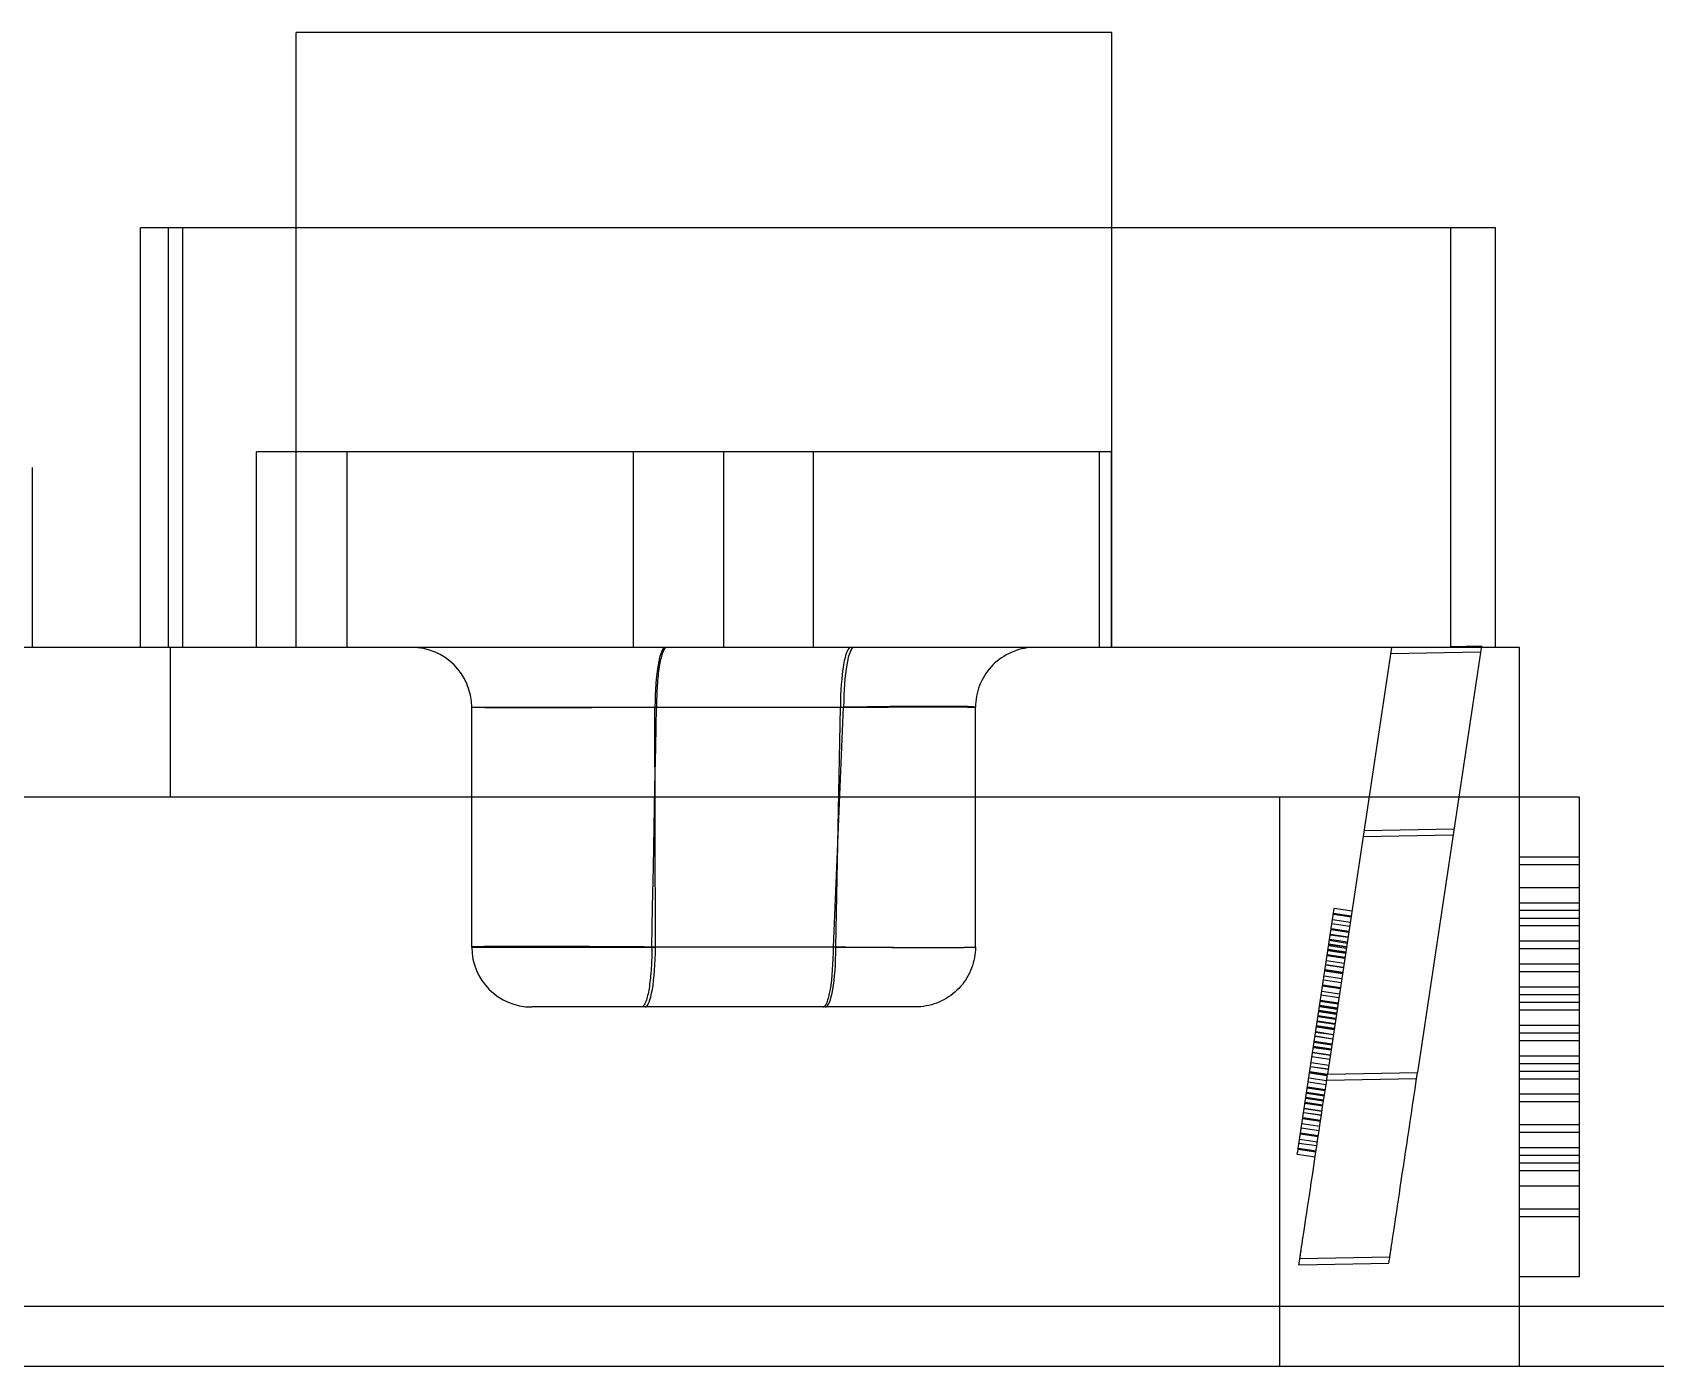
# Model space of a CAD drawing. Extents: x 0 to 203, y 0 to 348.
# Drawn here: x 44.81 to 71.79, y 76.78 to 98.97 of the extents above; entities that cross this region are included whole.
import ezdxf

# ---------------------------------------------------------------- set-up
doc = ezdxf.new("R2010")
doc.units = 0
doc.layers.add('-15N-THT. THIẾT BỊ ĐÓNG MỞ', color=40, linetype='CONTINUOUS')

# ---------------------------------------------------------------- blocks, each defined once
blk = doc.blocks.new('06 - N - SC VSD CHIẾU HÔNG ATV630U07~55N4')
at = {"layer": '-15N-THT. THIẾT BỊ ĐÓNG MỞ'}
for p, q in [((-140.252, -75.033), (-153.808, -75.033)), ((-153.808, -85.26), (-153.808, -75.033)), ((-153.808, -75.033), (-153.808, -75.033)), ((-140.252, -85.26), (-140.252, -75.033)), ((-140.252, -75.033), (-140.252, -75.033)), ((-133.873, -78.282), (-156.4, -78.282)), ((-156.4, -85.26), (-156.4, -78.282)), ((-156.4, -78.282), (-156.4, -78.282)), ((-155.941, -78.282), (-155.941, -78.282)), ((-155.941, -78.282), (-155.941, -85.26)), ((-155.7, -78.282), (-155.7, -78.282)), ((-155.7, -78.282), (-155.7, -85.26)), ((-134.625, -78.282), (-134.625, -78.282)), ((-134.625, -78.282), (-134.625, -85.26)), ((-134.62, -78.282), (-134.62, -78.282)), ((-134.62, -78.282), (-134.62, -85.26)), ((-133.873, -78.282), (-133.873, -78.282)), ((-133.873, -85.26), (-133.873, -78.282)), ((-140.257, -82.01), (-154.47, -82.01)), ((-154.47, -85.26), (-154.47, -82.01)), ((-154.47, -82.01), (-154.47, -82.01)), ((-152.961, -82.01), (-152.961, -82.01)), ((-152.961, -85.26), (-152.961, -82.01)), ((-148.201, -85.26), (-148.201, -82.01)), ((-146.706, -82.01), (-146.706, -85.26)), ((-145.211, -85.26), (-145.211, -82.01)), ((-140.456, -82.01), (-140.456, -82.01)), ((-140.456, -85.26), (-140.456, -82.01)), ((-140.257, -85.26), (-140.257, -82.01)), ((-140.257, -82.01), (-140.257, -82.01)), ((-158.194, -85.26), (-158.194, -82.27)), ((-158.194, -82.27), (-158.194, -82.27)), ((-134.106, -85.235), (-135.171, -92.33)), ((-134.625, -85.244), (-134.106, -85.235)), ((-134.625, -85.244), (-134.625, -85.244)), ((-134.106, -85.235), (-134.106, -85.235)), ((-133.474, -85.26), (-192.085, -85.26)), ((-158.194, -85.26), (-158.194, -85.26)), ((-156.4, -85.26), (-156.4, -85.26)), ((-155.941, -85.26), (-155.941, -85.26)), ((-155.902, -85.26), (-155.902, -85.26)), ((-155.902, -87.752), (-155.902, -85.26)), ((-155.7, -85.26), (-155.7, -85.26)), ((-154.47, -85.26), (-154.47, -85.26)), ((-153.808, -85.26), (-153.808, -85.26)), ((-152.961, -85.26), (-152.961, -85.26)), ((-151.89, -85.26), (-151.89, -85.26)), ((-147.764, -85.52), (-147.77, -85.552)), ((-147.758, -85.49), (-147.764, -85.52)), ((-147.752, -85.462), (-147.758, -85.49)), ((-147.746, -85.435), (-147.752, -85.462)), ((-147.739, -85.41), (-147.746, -85.435)), ((-147.732, -85.386), (-147.739, -85.41)), ((-147.725, -85.365), (-147.732, -85.386)), ((-147.718, -85.345), (-147.725, -85.365)), ((-147.71, -85.328), (-147.718, -85.345)), ((-147.703, -85.312), (-147.71, -85.328)), ((-147.695, -85.298), (-147.703, -85.312)), ((-147.688, -85.287), (-147.695, -85.298)), ((-147.68, -85.277), (-147.688, -85.287)), ((-147.672, -85.27), (-147.68, -85.277)), ((-147.664, -85.264), (-147.672, -85.27)), ((-147.656, -85.261), (-147.664, -85.264)), ((-147.648, -85.26), (-147.656, -85.261)), ((-142.195, -85.52), (-142.228, -85.552)), ((-142.16, -85.49), (-142.195, -85.52)), ((-142.124, -85.462), (-142.16, -85.49)), ((-142.087, -85.435), (-142.124, -85.462)), ((-142.048, -85.41), (-142.087, -85.435)), ((-142.008, -85.386), (-142.048, -85.41)), ((-141.968, -85.365), (-142.008, -85.386)), ((-141.926, -85.345), (-141.968, -85.365)), ((-141.883, -85.328), (-141.926, -85.345)), ((-141.84, -85.312), (-141.883, -85.328)), ((-141.796, -85.298), (-141.84, -85.312)), ((-141.751, -85.287), (-141.796, -85.298)), ((-141.706, -85.277), (-141.751, -85.287)), ((-141.661, -85.27), (-141.706, -85.277)), ((-141.615, -85.264), (-141.661, -85.27)), ((-141.569, -85.261), (-141.615, -85.264)), ((-141.523, -85.26), (-141.569, -85.261)), ((-141.523, -85.26), (-141.523, -85.26)), ((-140.456, -85.26), (-140.456, -85.26)), ((-140.257, -85.26), (-140.257, -85.26)), ((-140.252, -85.26), (-140.252, -85.26)), ((-135.601, -85.26), (-136.666, -92.357)), ((-135.617, -85.363), (-134.122, -85.337)), ((-135.617, -85.363), (-135.617, -85.363)), ((-135.601, -85.26), (-135.601, -85.26)), ((-134.625, -85.26), (-134.625, -85.26)), ((-134.62, -85.26), (-134.62, -85.26)), ((-134.122, -85.337), (-134.122, -85.337)), ((-133.873, -85.26), (-133.873, -85.26)), ((-133.474, -85.26), (-133.474, -85.26)), ((-133.474, -97.221), (-133.474, -85.26)), ((-147.799, -85.771), (-147.803, -85.812)), ((-147.795, -85.732), (-147.799, -85.771)), ((-147.791, -85.693), (-147.795, -85.732)), ((-147.786, -85.656), (-147.791, -85.693)), ((-147.781, -85.62), (-147.786, -85.656)), ((-147.776, -85.585), (-147.781, -85.62)), ((-147.77, -85.552), (-147.776, -85.585)), ((-142.393, -85.771), (-142.415, -85.812)), ((-142.37, -85.732), (-142.393, -85.771)), ((-142.345, -85.693), (-142.37, -85.732)), ((-142.318, -85.656), (-142.345, -85.693)), ((-142.29, -85.62), (-142.318, -85.656)), ((-142.259, -85.585), (-142.29, -85.62)), ((-142.228, -85.552), (-142.259, -85.585)), ((-147.816, -86.028), (-147.818, -86.073)), ((-147.814, -85.984), (-147.816, -86.028)), ((-147.812, -85.939), (-147.814, -85.984)), ((-147.809, -85.896), (-147.812, -85.939)), ((-147.806, -85.854), (-147.809, -85.896)), ((-147.803, -85.812), (-147.806, -85.854)), ((-142.493, -86.028), (-142.503, -86.073)), ((-142.481, -85.984), (-142.493, -86.028)), ((-142.468, -85.939), (-142.481, -85.984)), ((-142.452, -85.896), (-142.468, -85.939)), ((-142.434, -85.854), (-142.452, -85.896)), ((-142.415, -85.812), (-142.434, -85.854)), ((-150.893, -86.257), (-150.889, -86.257)), ((-150.893, -86.257), (-150.893, -86.257)), ((-150.889, -86.258), (-150.893, -86.257)), ((-150.893, -90.244), (-150.893, -86.257)), ((-150.889, -86.257), (-150.879, -86.257)), ((-150.879, -86.259), (-150.889, -86.258)), ((-150.879, -86.257), (-150.862, -86.256)), ((-150.862, -86.259), (-150.879, -86.259)), ((-150.862, -86.256), (-150.838, -86.256)), ((-150.838, -86.26), (-150.862, -86.259)), ((-150.838, -86.256), (-150.808, -86.256)), ((-150.807, -86.261), (-150.838, -86.26)), ((-150.808, -86.256), (-150.771, -86.256)), ((-150.77, -86.262), (-150.807, -86.261)), ((-150.771, -86.256), (-150.727, -86.256)), ((-150.726, -86.262), (-150.77, -86.262)), ((-150.727, -86.256), (-150.677, -86.256)), ((-150.675, -86.263), (-150.726, -86.262)), ((-150.677, -86.256), (-150.621, -86.256)), ((-150.619, -86.264), (-150.675, -86.263)), ((-150.621, -86.256), (-150.558, -86.256)), ((-150.556, -86.264), (-150.619, -86.264)), ((-150.558, -86.256), (-150.49, -86.256)), ((-150.487, -86.265), (-150.556, -86.264)), ((-150.49, -86.256), (-150.416, -86.256)), ((-150.412, -86.265), (-150.487, -86.265)), ((-150.416, -86.256), (-150.336, -86.256)), ((-150.331, -86.265), (-150.412, -86.265)), ((-150.336, -86.256), (-150.251, -86.256)), ((-150.246, -86.265), (-150.331, -86.265)), ((-150.251, -86.256), (-150.161, -86.256)), ((-150.154, -86.266), (-150.246, -86.265)), ((-150.161, -86.256), (-150.065, -86.256)), ((-150.058, -86.266), (-150.154, -86.266)), ((-150.065, -86.256), (-149.965, -86.256)), ((-149.958, -86.266), (-150.058, -86.266)), ((-149.965, -86.256), (-149.861, -86.256)), ((-149.853, -86.266), (-149.958, -86.266)), ((-149.861, -86.256), (-149.753, -86.256)), ((-149.743, -86.266), (-149.853, -86.266)), ((-149.753, -86.256), (-149.641, -86.256)), ((-149.63, -86.265), (-149.743, -86.266)), ((-149.641, -86.256), (-149.525, -86.256)), ((-149.514, -86.265), (-149.63, -86.265)), ((-149.525, -86.256), (-149.406, -86.256)), ((-149.394, -86.265), (-149.514, -86.265)), ((-149.406, -86.256), (-149.284, -86.256)), ((-149.271, -86.265), (-149.394, -86.265)), ((-149.284, -86.256), (-149.16, -86.256)), ((-149.145, -86.264), (-149.271, -86.265)), ((-149.16, -86.256), (-149.033, -86.256)), ((-149.017, -86.264), (-149.145, -86.264)), ((-149.033, -86.256), (-148.904, -86.256)), ((-148.888, -86.263), (-149.017, -86.264)), ((-148.904, -86.256), (-148.774, -86.256)), ((-148.756, -86.262), (-148.888, -86.263)), ((-148.774, -86.256), (-148.643, -86.256)), ((-148.624, -86.262), (-148.756, -86.262)), ((-148.643, -86.256), (-148.51, -86.256)), ((-148.49, -86.261), (-148.624, -86.262)), ((-148.51, -86.256), (-148.377, -86.256)), ((-148.356, -86.26), (-148.49, -86.261)), ((-148.377, -86.256), (-148.244, -86.256)), ((-148.222, -86.259), (-148.356, -86.26)), ((-148.244, -86.256), (-148.111, -86.257)), ((-148.088, -86.259), (-148.222, -86.259)), ((-148.111, -86.257), (-147.978, -86.257)), ((-147.954, -86.258), (-148.088, -86.259)), ((-147.978, -86.257), (-147.846, -86.257)), ((-147.821, -86.257), (-147.954, -86.258)), ((-147.846, -86.257), (-144.71, -86.257)), ((-147.839, -90.244), (-147.846, -86.257)), ((-147.834, -86.921), (-147.821, -86.257)), ((-147.82, -86.165), (-147.821, -86.211)), ((-147.821, -86.211), (-147.821, -86.257)), ((-147.819, -86.119), (-147.82, -86.165)), ((-147.818, -86.073), (-147.819, -86.119)), ((-144.88, -90.244), (-144.71, -86.257)), ((-144.84, -90.244), (-144.763, -86.257)), ((-144.763, -86.257), (-144.558, -86.255)), ((-144.509, -86.254), (-144.71, -86.257)), ((-144.558, -86.255), (-144.356, -86.254)), ((-144.312, -86.251), (-144.509, -86.254)), ((-144.356, -86.254), (-144.159, -86.253)), ((-144.12, -86.248), (-144.312, -86.251)), ((-144.159, -86.253), (-143.969, -86.252)), ((-143.935, -86.246), (-144.12, -86.248)), ((-143.969, -86.252), (-143.787, -86.251)), ((-143.757, -86.244), (-143.935, -86.246)), ((-143.787, -86.251), (-143.613, -86.25)), ((-143.587, -86.243), (-143.757, -86.244)), ((-143.613, -86.25), (-143.45, -86.25)), ((-143.427, -86.242), (-143.587, -86.243)), ((-143.45, -86.25), (-143.296, -86.25)), ((-143.278, -86.241), (-143.427, -86.242)), ((-143.296, -86.25), (-143.155, -86.25)), ((-143.14, -86.241), (-143.278, -86.241)), ((-143.155, -86.25), (-143.026, -86.25)), ((-143.014, -86.241), (-143.14, -86.241)), ((-143.026, -86.25), (-142.91, -86.25)), ((-142.901, -86.242), (-143.014, -86.241)), ((-142.91, -86.25), (-142.808, -86.25)), ((-142.801, -86.243), (-142.901, -86.242)), ((-142.808, -86.25), (-142.721, -86.251)), ((-142.716, -86.244), (-142.801, -86.243)), ((-142.721, -86.251), (-142.649, -86.252)), ((-142.646, -86.246), (-142.716, -86.244)), ((-142.649, -86.252), (-142.593, -86.253)), ((-142.591, -86.248), (-142.646, -86.246)), ((-142.593, -86.253), (-142.552, -86.254)), ((-142.551, -86.251), (-142.591, -86.248)), ((-142.552, -86.254), (-142.528, -86.255)), ((-142.528, -86.254), (-142.551, -86.251)), ((-142.52, -86.257), (-142.528, -86.254)), ((-142.528, -86.255), (-142.52, -86.257)), ((-142.519, -86.211), (-142.52, -86.257)), ((-142.52, -86.257), (-142.52, -86.257)), ((-142.52, -90.244), (-142.52, -86.257)), ((-142.515, -86.165), (-142.519, -86.211)), ((-142.51, -86.119), (-142.515, -86.165)), ((-142.503, -86.073), (-142.51, -86.119)), ((-147.846, -87.586), (-147.834, -86.921)), ((-147.859, -88.25), (-147.846, -87.586)), ((-132.477, -87.752), (-176.336, -87.752)), ((-155.902, -87.752), (-155.902, -87.752)), ((-137.461, -97.221), (-137.461, -87.752)), ((-137.461, -87.752), (-137.461, -87.752)), ((-133.474, -87.752), (-133.474, -87.752)), ((-132.477, -95.726), (-132.477, -87.752)), ((-132.477, -87.752), (-132.477, -87.752)), ((-147.872, -88.915), (-147.859, -88.25)), ((-136.073, -88.406), (-134.578, -88.38)), ((-136.073, -88.406), (-136.073, -88.406)), ((-136.058, -88.304), (-134.563, -88.278)), ((-136.058, -88.304), (-136.058, -88.304)), ((-134.578, -88.38), (-134.578, -88.38)), ((-134.563, -88.278), (-134.563, -88.278)), ((-133.474, -88.749), (-133.474, -88.749)), ((-132.477, -88.749), (-133.474, -88.749)), ((-132.477, -88.749), (-132.477, -88.749)), ((-147.885, -89.579), (-147.872, -88.915)), ((-132.477, -88.876), (-133.474, -88.876)), ((-132.477, -89.258), (-133.474, -89.258)), ((-133.474, -89.512), (-133.474, -89.512)), ((-132.477, -89.512), (-133.474, -89.512)), ((-132.477, -89.512), (-132.477, -89.512)), ((-147.897, -90.244), (-147.885, -89.579)), ((-137.154, -93.594), (-136.555, -89.601)), ((-136.287, -89.834), (-136.583, -89.789)), ((-136.287, -89.834), (-136.583, -89.79)), ((-136.57, -89.703), (-136.57, -89.703)), ((-136.57, -89.703), (-136.57, -89.703)), ((-136.274, -89.748), (-136.57, -89.703)), ((-136.57, -89.704), (-136.57, -89.704)), ((-136.274, -89.749), (-136.57, -89.704)), ((-136.272, -89.732), (-136.568, -89.687)), ((-136.272, -89.732), (-136.568, -89.687)), ((-136.555, -89.601), (-136.555, -89.601)), ((-136.259, -89.645), (-136.555, -89.601)), ((-136.555, -89.602), (-136.555, -89.602)), ((-136.259, -89.646), (-136.555, -89.602)), ((-136.274, -89.748), (-136.274, -89.748)), ((-136.274, -89.749), (-136.274, -89.749)), ((-136.259, -89.645), (-136.259, -89.645)), ((-136.259, -89.646), (-136.259, -89.646)), ((-136.259, -89.646), (-136.259, -89.646)), ((-136.259, -89.646), (-136.259, -89.646)), ((-132.477, -89.639), (-133.474, -89.639)), ((-132.477, -89.767), (-133.474, -89.767)), ((-136.325, -90.088), (-136.621, -90.044)), ((-136.324, -90.08), (-136.62, -90.036)), ((-136.313, -90.003), (-136.608, -89.959)), ((-136.31, -89.986), (-136.606, -89.942)), ((-136.297, -89.901), (-136.593, -89.857)), ((-132.477, -89.894), (-133.474, -89.894)), ((-150.889, -90.243), (-150.893, -90.244)), ((-150.893, -90.244), (-150.89, -90.244)), ((-150.893, -90.244), (-150.893, -90.244)), ((-150.89, -90.244), (-150.88, -90.244)), ((-150.879, -90.242), (-150.889, -90.243)), ((-150.88, -90.244), (-150.864, -90.244)), ((-150.863, -90.241), (-150.879, -90.242)), ((-150.864, -90.244), (-150.841, -90.244)), ((-150.839, -90.24), (-150.863, -90.241)), ((-150.841, -90.244), (-150.812, -90.244)), ((-150.809, -90.239), (-150.839, -90.24)), ((-150.812, -90.244), (-150.777, -90.244)), ((-150.773, -90.239), (-150.809, -90.239)), ((-150.777, -90.244), (-150.736, -90.244)), ((-150.73, -90.238), (-150.773, -90.239)), ((-150.736, -90.244), (-150.688, -90.244)), ((-150.681, -90.237), (-150.73, -90.238)), ((-150.688, -90.244), (-150.635, -90.245)), ((-150.625, -90.237), (-150.681, -90.237)), ((-150.635, -90.245), (-150.576, -90.245)), ((-150.564, -90.236), (-150.625, -90.237)), ((-150.576, -90.245), (-150.511, -90.245)), ((-150.496, -90.236), (-150.564, -90.236)), ((-150.511, -90.245), (-150.441, -90.245)), ((-150.424, -90.236), (-150.496, -90.236)), ((-150.441, -90.245), (-150.365, -90.245)), ((-150.345, -90.235), (-150.424, -90.236)), ((-150.365, -90.245), (-150.284, -90.245)), ((-150.261, -90.235), (-150.345, -90.235)), ((-150.284, -90.245), (-150.198, -90.245)), ((-150.173, -90.235), (-150.261, -90.235)), ((-150.198, -90.245), (-150.108, -90.245)), ((-150.079, -90.235), (-150.173, -90.235)), ((-150.108, -90.245), (-150.013, -90.245)), ((-149.981, -90.235), (-150.079, -90.235)), ((-150.013, -90.245), (-149.913, -90.245)), ((-149.878, -90.235), (-149.981, -90.235)), ((-149.913, -90.245), (-149.81, -90.245)), ((-149.772, -90.235), (-149.878, -90.235)), ((-149.81, -90.245), (-149.703, -90.245)), ((-149.662, -90.235), (-149.772, -90.235)), ((-149.703, -90.245), (-149.592, -90.245)), ((-149.548, -90.235), (-149.662, -90.235)), ((-149.592, -90.245), (-149.478, -90.245)), ((-149.431, -90.236), (-149.548, -90.235)), ((-149.478, -90.245), (-149.361, -90.245)), ((-149.311, -90.236), (-149.431, -90.236)), ((-149.361, -90.245), (-149.242, -90.245)), ((-149.189, -90.236), (-149.311, -90.236)), ((-149.242, -90.245), (-149.12, -90.245)), ((-149.064, -90.237), (-149.189, -90.236)), ((-149.12, -90.245), (-148.996, -90.245)), ((-148.937, -90.237), (-149.064, -90.237)), ((-148.996, -90.245), (-148.87, -90.244)), ((-148.809, -90.238), (-148.937, -90.237)), ((-148.87, -90.244), (-148.743, -90.244)), ((-148.68, -90.239), (-148.809, -90.238)), ((-148.743, -90.244), (-148.614, -90.244)), ((-148.55, -90.239), (-148.68, -90.239)), ((-148.614, -90.244), (-148.485, -90.244)), ((-148.419, -90.24), (-148.55, -90.239)), ((-148.485, -90.244), (-148.356, -90.244)), ((-148.288, -90.241), (-148.419, -90.24)), ((-148.356, -90.244), (-148.226, -90.244)), ((-148.157, -90.242), (-148.288, -90.241)), ((-148.226, -90.244), (-148.096, -90.244)), ((-148.027, -90.243), (-148.157, -90.242)), ((-148.096, -90.244), (-147.967, -90.244)), ((-147.897, -90.244), (-148.027, -90.243)), ((-147.967, -90.244), (-147.839, -90.244)), ((-147.899, -90.378), (-147.9, -90.422)), ((-147.898, -90.333), (-147.899, -90.378)), ((-147.897, -90.289), (-147.898, -90.333)), ((-144.84, -90.244), (-147.897, -90.244)), ((-147.897, -90.244), (-147.897, -90.289)), ((-144.675, -90.247), (-144.88, -90.244)), ((-144.84, -90.244), (-144.638, -90.245)), ((-144.474, -90.25), (-144.675, -90.247)), ((-144.638, -90.245), (-144.44, -90.246)), ((-144.277, -90.252), (-144.474, -90.25)), ((-144.44, -90.246), (-144.247, -90.248)), ((-144.087, -90.254), (-144.277, -90.252)), ((-144.247, -90.248), (-144.06, -90.248)), ((-143.903, -90.256), (-144.087, -90.254)), ((-144.06, -90.248), (-143.879, -90.249)), ((-143.727, -90.257), (-143.903, -90.256)), ((-143.879, -90.249), (-143.706, -90.25)), ((-143.56, -90.258), (-143.727, -90.257)), ((-143.706, -90.25), (-143.543, -90.25)), ((-143.403, -90.259), (-143.56, -90.258)), ((-143.543, -90.25), (-143.388, -90.251)), ((-143.257, -90.26), (-143.403, -90.259)), ((-143.388, -90.251), (-143.244, -90.251)), ((-143.122, -90.26), (-143.257, -90.26)), ((-143.244, -90.251), (-143.112, -90.251)), ((-142.999, -90.259), (-143.122, -90.26)), ((-143.112, -90.251), (-142.991, -90.251)), ((-142.89, -90.258), (-142.999, -90.259)), ((-142.991, -90.251), (-142.883, -90.25)), ((-142.793, -90.257), (-142.89, -90.258)), ((-142.883, -90.25), (-142.788, -90.25)), ((-142.71, -90.256), (-142.793, -90.257)), ((-142.788, -90.25), (-142.707, -90.249)), ((-142.642, -90.254), (-142.71, -90.256)), ((-142.707, -90.249), (-142.64, -90.248)), ((-142.589, -90.252), (-142.642, -90.254)), ((-142.64, -90.248), (-142.588, -90.248)), ((-142.551, -90.25), (-142.589, -90.252)), ((-142.588, -90.248), (-142.55, -90.246)), ((-142.527, -90.247), (-142.551, -90.25)), ((-142.55, -90.246), (-142.527, -90.245)), ((-142.529, -90.378), (-142.536, -90.422)), ((-142.524, -90.333), (-142.529, -90.378)), ((-142.52, -90.244), (-142.527, -90.247)), ((-142.527, -90.245), (-142.52, -90.244)), ((-142.521, -90.289), (-142.524, -90.333)), ((-142.52, -90.244), (-142.521, -90.289)), ((-142.52, -90.244), (-142.52, -90.244)), ((-136.375, -90.418), (-136.671, -90.373)), ((-136.375, -90.417), (-136.67, -90.373)), ((-136.365, -90.352), (-136.661, -90.307)), ((-136.365, -90.351), (-136.661, -90.307)), ((-136.364, -90.345), (-136.66, -90.301)), ((-136.362, -90.332), (-136.658, -90.288)), ((-136.361, -90.329), (-136.657, -90.284)), ((-136.361, -90.329), (-136.657, -90.284)), ((-136.352, -90.267), (-136.648, -90.222)), ((-136.648, -90.223), (-136.648, -90.223)), ((-136.352, -90.267), (-136.648, -90.223)), ((-136.35, -90.249), (-136.645, -90.205)), ((-136.35, -90.249), (-136.645, -90.205)), ((-136.349, -90.243), (-136.644, -90.198)), ((-136.34, -90.183), (-136.635, -90.138)), ((-136.337, -90.164), (-136.633, -90.12)), ((-136.337, -90.165), (-136.633, -90.121)), ((-136.633, -90.121), (-136.633, -90.121)), ((-136.352, -90.267), (-136.352, -90.267)), ((-136.337, -90.165), (-136.337, -90.165)), ((-132.477, -90.148), (-133.474, -90.148)), ((-132.477, -90.276), (-133.474, -90.276)), ((-147.911, -90.636), (-147.914, -90.677)), ((-147.908, -90.595), (-147.911, -90.636)), ((-147.906, -90.552), (-147.908, -90.595)), ((-147.904, -90.509), (-147.906, -90.552)), ((-147.902, -90.466), (-147.904, -90.509)), ((-147.9, -90.422), (-147.902, -90.466)), ((-142.6, -90.636), (-142.619, -90.677)), ((-142.584, -90.595), (-142.6, -90.636)), ((-142.569, -90.552), (-142.584, -90.595)), ((-142.556, -90.509), (-142.569, -90.552)), ((-142.545, -90.466), (-142.556, -90.509)), ((-142.536, -90.422), (-142.545, -90.466)), ((-136.415, -90.685), (-136.711, -90.64)), ((-136.415, -90.686), (-136.711, -90.641)), ((-136.416, -90.69), (-136.711, -90.646)), ((-136.711, -90.646), (-136.711, -90.646)), ((-136.413, -90.67), (-136.708, -90.625)), ((-136.4, -90.585), (-136.696, -90.541)), ((-136.4, -90.588), (-136.696, -90.544)), ((-136.696, -90.544), (-136.696, -90.544)), ((-136.4, -90.583), (-136.695, -90.538)), ((-136.4, -90.584), (-136.695, -90.539)), ((-136.39, -90.519), (-136.686, -90.475)), ((-136.39, -90.52), (-136.686, -90.476)), ((-136.377, -90.431), (-136.673, -90.387)), ((-136.377, -90.431), (-136.673, -90.387)), ((-136.377, -90.435), (-136.673, -90.39)), ((-136.4, -90.588), (-136.4, -90.588)), ((-136.4, -90.588), (-136.4, -90.588)), ((-136.4, -90.588), (-136.4, -90.588)), ((-132.477, -90.53), (-133.474, -90.53)), ((-147.94, -90.9), (-147.945, -90.933)), ((-147.935, -90.866), (-147.94, -90.9)), ((-147.93, -90.83), (-147.935, -90.866)), ((-147.926, -90.793), (-147.93, -90.83)), ((-147.922, -90.756), (-147.926, -90.793)), ((-147.918, -90.717), (-147.922, -90.756)), ((-147.914, -90.677), (-147.918, -90.717)), ((-142.766, -90.9), (-142.796, -90.933)), ((-142.737, -90.866), (-142.766, -90.9)), ((-142.71, -90.83), (-142.737, -90.866)), ((-142.685, -90.793), (-142.71, -90.83)), ((-142.661, -90.756), (-142.685, -90.793)), ((-142.639, -90.717), (-142.661, -90.756)), ((-142.619, -90.677), (-142.639, -90.717)), ((-136.453, -90.941), (-136.749, -90.896)), ((-136.453, -90.941), (-136.749, -90.897)), ((-136.451, -90.925), (-136.747, -90.881)), ((-136.451, -90.924), (-136.746, -90.879)), ((-136.438, -90.839), (-136.734, -90.794)), ((-136.428, -90.772), (-136.724, -90.728)), ((-136.416, -90.69), (-136.416, -90.69)), ((-132.477, -90.657), (-133.474, -90.657)), ((-132.477, -90.912), (-133.474, -90.912)), ((-148.017, -91.191), (-148.024, -91.204)), ((-148.009, -91.177), (-148.017, -91.191)), ((-148.002, -91.16), (-148.009, -91.177)), ((-147.995, -91.141), (-148.002, -91.16)), ((-147.988, -91.121), (-147.995, -91.141)), ((-147.981, -91.099), (-147.988, -91.121)), ((-147.975, -91.075), (-147.981, -91.099)), ((-147.969, -91.05), (-147.975, -91.075)), ((-147.962, -91.023), (-147.969, -91.05)), ((-147.956, -90.994), (-147.962, -91.023)), ((-147.951, -90.964), (-147.956, -90.994)), ((-147.945, -90.933), (-147.951, -90.964)), ((-143.208, -91.191), (-143.251, -91.204)), ((-143.166, -91.177), (-143.208, -91.191)), ((-143.124, -91.16), (-143.166, -91.177)), ((-143.083, -91.141), (-143.124, -91.16)), ((-143.044, -91.121), (-143.083, -91.141)), ((-143.005, -91.099), (-143.044, -91.121)), ((-142.967, -91.075), (-143.005, -91.099)), ((-142.93, -91.05), (-142.967, -91.075)), ((-142.895, -91.023), (-142.93, -91.05)), ((-142.861, -90.994), (-142.895, -91.023)), ((-142.828, -90.964), (-142.861, -90.994)), ((-142.796, -90.933), (-142.828, -90.964)), ((-136.491, -91.193), (-136.787, -91.149)), ((-136.491, -91.194), (-136.787, -91.149)), ((-136.489, -91.179), (-136.785, -91.134)), ((-136.476, -91.091), (-136.772, -91.047)), ((-136.476, -91.091), (-136.771, -91.047)), ((-136.466, -91.026), (-136.762, -90.982)), ((-136.466, -91.027), (-136.762, -90.983)), ((-132.477, -91.039), (-133.474, -91.039)), ((-132.477, -91.166), (-133.474, -91.166)), ((-149.896, -91.241), (-149.896, -91.241)), ((-148.07, -91.241), (-149.896, -91.241)), ((-148.063, -91.24), (-148.07, -91.241)), ((-143.516, -91.241), (-148.07, -91.241)), ((-148.055, -91.237), (-148.063, -91.24)), ((-148.047, -91.232), (-148.055, -91.237)), ((-148.039, -91.224), (-148.047, -91.232)), ((-148.032, -91.215), (-148.039, -91.224)), ((-148.024, -91.204), (-148.032, -91.215)), ((-143.472, -91.24), (-143.516, -91.241)), ((-143.516, -91.241), (-143.516, -91.241)), ((-143.427, -91.237), (-143.472, -91.24)), ((-143.383, -91.232), (-143.427, -91.237)), ((-143.338, -91.224), (-143.383, -91.232)), ((-143.294, -91.215), (-143.338, -91.224)), ((-143.251, -91.204), (-143.294, -91.215)), ((-136.529, -91.447), (-136.825, -91.402)), ((-136.825, -91.402), (-136.825, -91.402)), ((-136.529, -91.447), (-136.825, -91.402)), ((-136.529, -91.447), (-136.825, -91.403)), ((-136.527, -91.43), (-136.822, -91.386)), ((-136.517, -91.367), (-136.813, -91.323)), ((-136.812, -91.317), (-136.812, -91.317)), ((-136.516, -91.362), (-136.812, -91.317)), ((-136.516, -91.362), (-136.812, -91.318)), ((-136.516, -91.362), (-136.812, -91.318)), ((-136.514, -91.344), (-136.81, -91.3)), ((-136.81, -91.3), (-136.81, -91.3)), ((-136.514, -91.345), (-136.81, -91.301)), ((-136.504, -91.281), (-136.8, -91.237)), ((-136.502, -91.265), (-136.798, -91.22)), ((-136.501, -91.26), (-136.797, -91.215)), ((-136.797, -91.215), (-136.797, -91.215)), ((-136.501, -91.259), (-136.797, -91.215)), ((-136.501, -91.26), (-136.797, -91.216)), ((-136.529, -91.447), (-136.529, -91.447)), ((-136.516, -91.362), (-136.516, -91.362)), ((-136.514, -91.344), (-136.514, -91.344)), ((-136.501, -91.259), (-136.501, -91.259)), ((-133.474, -91.294), (-133.474, -91.294)), ((-132.477, -91.294), (-133.474, -91.294)), ((-132.477, -91.294), (-132.477, -91.294)), ((-136.578, -91.774), (-136.874, -91.729)), ((-136.578, -91.774), (-136.874, -91.73)), ((-136.578, -91.775), (-136.874, -91.731)), ((-136.874, -91.731), (-136.874, -91.731)), ((-136.568, -91.707), (-136.864, -91.663)), ((-136.567, -91.702), (-136.863, -91.657)), ((-136.556, -91.623), (-136.851, -91.578)), ((-136.553, -91.605), (-136.849, -91.561)), ((-136.552, -91.599), (-136.848, -91.555)), ((-136.542, -91.532), (-136.838, -91.488)), ((-136.54, -91.52), (-136.836, -91.476)), ((-132.477, -91.548), (-133.474, -91.548)), ((-132.477, -91.675), (-133.474, -91.675)), ((-136.619, -92.046), (-136.915, -92.002)), ((-136.619, -92.043), (-136.914, -91.998)), ((-136.606, -91.961), (-136.902, -91.917)), ((-136.606, -91.962), (-136.902, -91.917)), ((-136.606, -91.961), (-136.902, -91.917)), ((-136.606, -91.962), (-136.902, -91.918)), ((-136.603, -91.94), (-136.899, -91.896)), ((-136.604, -91.944), (-136.899, -91.9)), ((-136.594, -91.876), (-136.889, -91.832)), ((-136.594, -91.876), (-136.889, -91.832)), ((-136.889, -91.833), (-136.889, -91.833)), ((-136.594, -91.877), (-136.889, -91.833)), ((-136.591, -91.859), (-136.887, -91.815)), ((-136.591, -91.859), (-136.887, -91.815)), ((-136.591, -91.859), (-136.887, -91.815)), ((-136.591, -91.86), (-136.887, -91.815)), ((-136.594, -91.877), (-136.594, -91.877)), ((-136.578, -91.775), (-136.578, -91.775)), ((-132.477, -91.803), (-133.474, -91.803)), ((-136.654, -92.278), (-136.95, -92.234)), ((-136.654, -92.28), (-136.95, -92.236)), ((-136.655, -92.283), (-136.95, -92.239)), ((-136.644, -92.215), (-136.94, -92.171)), ((-136.629, -92.113), (-136.925, -92.069)), ((-133.474, -92.057), (-133.474, -92.057)), ((-132.477, -92.057), (-133.474, -92.057)), ((-132.477, -92.184), (-133.474, -92.184)), ((-132.477, -92.057), (-132.477, -92.057)), ((-136.692, -92.534), (-136.988, -92.489)), ((-136.692, -92.535), (-136.988, -92.49)), ((-136.682, -92.469), (-136.978, -92.424)), ((-136.67, -92.385), (-136.966, -92.341)), ((-136.669, -92.381), (-136.965, -92.336)), ((-136.67, -92.383), (-136.965, -92.338)), ((-136.667, -92.366), (-136.963, -92.322)), ((-136.707, -92.633), (-136.686, -92.495)), ((-136.686, -92.495), (-136.666, -92.357)), ((-136.681, -92.459), (-135.186, -92.433)), ((-136.666, -92.357), (-135.171, -92.33)), ((-135.212, -92.607), (-135.191, -92.469)), ((-135.191, -92.469), (-135.171, -92.33)), ((-132.477, -92.312), (-133.474, -92.312)), ((-132.477, -92.439), (-133.474, -92.439)), ((-136.733, -92.808), (-137.029, -92.763)), ((-136.733, -92.808), (-137.029, -92.763)), ((-136.731, -92.789), (-137.026, -92.745)), ((-136.72, -92.722), (-137.016, -92.678)), ((-136.721, -92.723), (-137.016, -92.679)), ((-136.718, -92.706), (-137.014, -92.661)), ((-136.718, -92.705), (-137.014, -92.661)), ((-136.707, -92.636), (-137.003, -92.591)), ((-136.708, -92.637), (-137.003, -92.593)), ((-136.705, -92.621), (-137.001, -92.576)), ((-136.705, -92.62), (-137.001, -92.576)), ((-136.748, -92.904), (-136.727, -92.769)), ((-136.727, -92.769), (-136.707, -92.633)), ((-135.253, -92.878), (-135.233, -92.743)), ((-135.233, -92.743), (-135.212, -92.607)), ((-133.474, -92.693), (-133.474, -92.693)), ((-132.477, -92.693), (-133.474, -92.693)), ((-132.477, -92.693), (-132.477, -92.693)), ((-136.769, -93.045), (-137.065, -93.001)), ((-136.769, -93.043), (-137.064, -92.999)), ((-136.769, -93.043), (-137.064, -92.999)), ((-136.759, -92.976), (-137.054, -92.932)), ((-136.759, -92.976), (-137.054, -92.932)), ((-136.759, -92.977), (-137.054, -92.933)), ((-136.746, -92.892), (-137.042, -92.847)), ((-136.743, -92.874), (-137.039, -92.829)), ((-136.743, -92.874), (-137.039, -92.829)), ((-136.743, -92.875), (-137.039, -92.831)), ((-136.788, -93.17), (-136.768, -93.038)), ((-136.768, -93.038), (-136.748, -92.904)), ((-135.293, -93.144), (-135.273, -93.012)), ((-135.273, -93.012), (-135.253, -92.878)), ((-132.477, -92.821), (-133.474, -92.821)), ((-136.82, -93.385), (-137.116, -93.34)), ((-136.807, -93.3), (-137.103, -93.256)), ((-137.092, -93.186), (-137.092, -93.186)), ((-136.797, -93.231), (-137.092, -93.186)), ((-136.784, -93.146), (-137.08, -93.101)), ((-136.784, -93.145), (-137.08, -93.101)), ((-136.784, -93.147), (-137.08, -93.103)), ((-137.077, -93.084), (-137.077, -93.084)), ((-137.077, -93.084), (-137.077, -93.084)), ((-136.781, -93.128), (-137.077, -93.084)), ((-136.827, -93.431), (-136.807, -93.301)), ((-136.807, -93.301), (-136.788, -93.17)), ((-136.797, -93.231), (-136.797, -93.231)), ((-136.797, -93.231), (-136.797, -93.231)), ((-136.781, -93.128), (-136.781, -93.128)), ((-135.332, -93.405), (-135.312, -93.275)), ((-135.312, -93.275), (-135.293, -93.144)), ((-132.477, -93.202), (-133.474, -93.202)), ((-133.474, -93.202), (-133.474, -93.202)), ((-132.477, -93.33), (-133.474, -93.33)), ((-132.477, -93.202), (-132.477, -93.202)), ((-137.161, -93.646), (-137.156, -93.611)), ((-137.156, -93.611), (-137.154, -93.594)), ((-136.86, -93.656), (-137.156, -93.611)), ((-136.86, -93.655), (-137.156, -93.611)), ((-137.154, -93.594), (-137.154, -93.594)), ((-136.858, -93.638), (-137.154, -93.594)), ((-137.154, -93.594), (-137.154, -93.594)), ((-136.858, -93.639), (-137.154, -93.594)), ((-137.154, -93.594), (-137.154, -93.594)), ((-136.845, -93.553), (-137.141, -93.509)), ((-136.845, -93.553), (-137.141, -93.509)), ((-136.835, -93.487), (-137.131, -93.443)), ((-136.823, -93.403), (-137.118, -93.358)), ((-136.865, -93.684), (-136.846, -93.558)), ((-136.846, -93.558), (-136.827, -93.431)), ((-135.37, -93.658), (-135.351, -93.532)), ((-135.351, -93.532), (-135.332, -93.405)), ((-132.477, -93.584), (-133.474, -93.584)), ((-137.169, -93.697), (-137.164, -93.663)), ((-137.169, -93.696), (-137.169, -93.696)), ((-136.873, -93.74), (-137.169, -93.696)), ((-137.169, -93.697), (-137.169, -93.697)), ((-136.873, -93.741), (-137.169, -93.697)), ((-137.169, -93.697), (-137.169, -93.697)), ((-137.164, -93.663), (-137.161, -93.646)), ((-136.901, -93.927), (-136.883, -93.807)), ((-136.883, -93.807), (-136.865, -93.684)), ((-136.873, -93.74), (-136.873, -93.74)), ((-136.873, -93.741), (-136.873, -93.741)), ((-136.873, -93.741), (-136.873, -93.741)), ((-136.858, -93.638), (-136.858, -93.638)), ((-136.858, -93.639), (-136.858, -93.639)), ((-136.858, -93.639), (-136.858, -93.639)), ((-135.406, -93.901), (-135.388, -93.781)), ((-135.388, -93.781), (-135.37, -93.658)), ((-132.477, -93.711), (-133.474, -93.711)), ((-132.477, -93.839), (-133.474, -93.839)), ((-136.952, -94.268), (-136.936, -94.158)), ((-136.936, -94.158), (-136.919, -94.044)), ((-136.919, -94.044), (-136.901, -93.927)), ((-135.457, -94.242), (-135.441, -94.132)), ((-135.441, -94.132), (-135.424, -94.018)), ((-135.424, -94.018), (-135.406, -93.901)), ((-133.474, -93.966), (-133.474, -93.966)), ((-132.477, -93.966), (-133.474, -93.966)), ((-132.477, -93.966), (-132.477, -93.966)), ((-136.984, -94.477), (-136.968, -94.375)), ((-136.968, -94.375), (-136.952, -94.268)), ((-135.489, -94.451), (-135.473, -94.349)), ((-135.473, -94.349), (-135.457, -94.242)), ((-132.477, -94.22), (-133.474, -94.22)), ((-137.025, -94.756), (-137.012, -94.667)), ((-137.012, -94.667), (-136.998, -94.574)), ((-136.998, -94.574), (-136.984, -94.477)), ((-135.53, -94.729), (-135.517, -94.641)), ((-135.517, -94.641), (-135.503, -94.548)), ((-135.503, -94.548), (-135.489, -94.451)), ((-132.477, -94.602), (-133.474, -94.602)), ((-137.061, -94.991), (-137.05, -94.917)), ((-137.05, -94.917), (-137.038, -94.839)), ((-137.038, -94.839), (-137.025, -94.756)), ((-135.576, -95.032), (-135.566, -94.964)), ((-135.566, -94.964), (-135.555, -94.891)), ((-135.555, -94.891), (-135.543, -94.813)), ((-135.543, -94.813), (-135.53, -94.729)), ((-132.477, -94.729), (-133.474, -94.729)), ((-133.474, -94.729), (-133.474, -94.729)), ((-132.477, -94.729), (-132.477, -94.729)), ((-137.103, -95.275), (-137.097, -95.229)), ((-137.097, -95.229), (-137.089, -95.178)), ((-137.089, -95.178), (-137.08, -95.121)), ((-137.08, -95.121), (-137.071, -95.059)), ((-137.071, -95.059), (-137.061, -94.991)), ((-135.608, -95.249), (-135.602, -95.203)), ((-135.602, -95.203), (-135.594, -95.152)), ((-135.594, -95.152), (-135.585, -95.095)), ((-135.585, -95.095), (-135.576, -95.032)), ((-137.141, -95.527), (-135.646, -95.501)), ((-137.139, -95.512), (-137.136, -95.494)), ((-137.136, -95.494), (-137.132, -95.468)), ((-137.132, -95.468), (-137.127, -95.435)), ((-137.127, -95.435), (-137.121, -95.395)), ((-137.126, -95.424), (-135.631, -95.398)), ((-137.126, -95.424), (-137.125, -95.421)), ((-137.126, -95.424), (-137.126, -95.424)), ((-137.125, -95.421), (-137.124, -95.412)), ((-137.124, -95.412), (-137.122, -95.397)), ((-137.122, -95.397), (-137.118, -95.376)), ((-137.121, -95.395), (-137.114, -95.348)), ((-137.118, -95.376), (-137.114, -95.348)), ((-137.114, -95.348), (-137.106, -95.294)), ((-137.114, -95.348), (-137.109, -95.315)), ((-137.109, -95.315), (-137.103, -95.275)), ((-135.646, -95.497), (-135.644, -95.486)), ((-135.646, -95.501), (-135.646, -95.497)), ((-135.646, -95.501), (-135.646, -95.501)), ((-135.644, -95.486), (-135.641, -95.468)), ((-135.641, -95.468), (-135.637, -95.442)), ((-135.637, -95.442), (-135.632, -95.409)), ((-135.632, -95.409), (-135.626, -95.369)), ((-135.631, -95.398), (-135.63, -95.395)), ((-135.631, -95.398), (-135.631, -95.398)), ((-135.63, -95.395), (-135.629, -95.386)), ((-135.629, -95.386), (-135.627, -95.371)), ((-135.627, -95.371), (-135.624, -95.35)), ((-135.626, -95.369), (-135.619, -95.322)), ((-135.624, -95.35), (-135.619, -95.322)), ((-135.619, -95.322), (-135.611, -95.268)), ((-135.619, -95.322), (-135.614, -95.289)), ((-135.614, -95.289), (-135.608, -95.249)), ((-137.141, -95.523), (-137.139, -95.512)), ((-137.141, -95.527), (-137.141, -95.523)), ((-137.141, -95.527), (-137.141, -95.527)), ((-133.474, -95.726), (-133.474, -95.726)), ((-133.474, -95.726), (-132.477, -95.726)), ((-132.477, -95.726), (-132.477, -95.726)), ((-83.232, -96.225), (-171.443, -96.225)), ((-83.232, -97.221), (-180.622, -97.221)), ((-137.461, -97.221), (-137.461, -97.221)), ((-133.474, -97.221), (-133.474, -97.221))]:
    blk.add_line(p, q, dxfattribs=at)
for centre, start, end in [((-151.89, -86.257), 0, 90), ((-149.896, -90.244), 180, 270)]:
    blk.add_arc(centre, 0.997, start, end, dxfattribs=at)
for centre, major_axis, start_param, end_param in [((-147.673, -86.257), (0, -0.997), 3.141593, 4.712389), ((-144.59, -86.257), (0, -0.997), -3.141593, -1.570796), ((-144.537, -86.257), (0, 0.997), 0, 1.570796), ((-148.012, -90.244), (0, -0.997), 0, 1.570796), ((-145.053, -90.244), (0, 0.997), -3.141593, -1.570796), ((-145.013, -90.244), (0, -0.997), 0, 1.570796)]:
    blk.add_ellipse(centre, major_axis=major_axis, ratio=0.173648, start_param=start_param, end_param=end_param, dxfattribs=at)

msp = doc.modelspace()

# ---------------------------------------------------------------- block references
msp.add_blockref('06 - N - SC VSD CHIẾU HÔNG ATV630U07~55N4', (203, 174))

doc.saveas('drawing.dxf')
